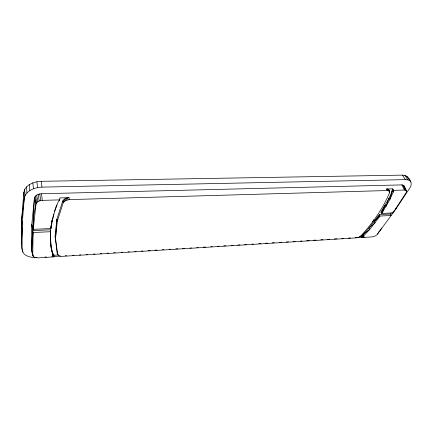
<?xml version="1.0" encoding="UTF-8"?>
<svg xmlns="http://www.w3.org/2000/svg" width="433" height="433" viewBox="0 0 433 433"><rect width="100%" height="100%" fill="white"/><g stroke="black" fill="none" stroke-linecap="round" stroke-linejoin="round"><path stroke-width="0.65" d="M36.984 257.565C32.497 257.732 27.669 257.078 24.129 254.09C18.787 245.944 23.452 234.724 22.029 225.653L24.27 198.314L23.853 192.317L24.632 189.551L26.478 186.937L29.276 184.664L32.832 182.894L36.902 181.746L41.2 181.308L402.468 175.127C408.2 174.818 413.786 183.002 409.883 187.9L395.675 209.35L377.029 234.746L375.303 235.963L372.32 236.873L362.053 237.517L361.035 236.245L359.801 236.321M392.536 188.826C390.745 197.28 384.975 204.668 380.818 212.143L381.803 213.431L389.911 199.418L393.424 191.586L393.548 190.352L392.536 188.826L386.631 188.988L387.383 190.525L389.316 191.159L389.456 192.896C382.837 208.76 372.77 222.968 361.149 235.552L358.897 237.149L356.251 237.885L62.509 256.336C60.019 256.655 57.08 255.346 57.134 252.466L55.083 236.597L56.842 219.331L62.725 200.988L65.091 198.666L67.645 197.811L69.02 197.675L69.296 199.602L387.383 190.525M53.827 256.883C49.714 248.78 50.894 238.632 50.612 229.788L32.708 230.621L31.382 249.143L32.897 255.892L33.422 256.612L35.376 257.63L38.072 257.873L53.827 256.883L53.941 255.232C49.4 248.255 50.71 238.837 50.623 230.854L50.612 229.788M392.818 189.248L392.558 189.465L393.099 189.67L393.543 190.953L392.45 190.147L393.424 191.586L392.211 190.861L389.911 199.418L388.931 198.065L386.101 206.487L385.121 205.166L381.803 213.431L392.883 212.928L406.479 192.182L406.441 190.85L403.583 185.297L401.829 184.891L41.519 193.735C38.678 193.86 35.062 195.072 34.407 198.206L31.733 225.079L31.382 249.143L32.897 255.892M50.445 237.944L50.623 230.854M23.853 192.317L21.661 219.266L21.742 243.979M53.86 256.423L53.324 256.304L52.934 253.949L52.945 255.681L51.143 245.771L50.477 239.817L50.634 231.704L33.125 232.537L32.242 240.369L32.729 255.086L33.125 232.537L32.729 229.338L34.407 198.206L35.907 204.365L33.319 229.338L50.926 228.532L53.622 214.113M52.296 218.887L52.333 220.018L54.682 211.255L58.011 202.292L59.711 199.878L59.851 197.924L69.02 197.675M69.296 199.602L65.502 200.566L63.213 202.801L57.308 221.111L55.538 238.345L57.573 254.171M51.603 223.428L50.926 228.532L51.094 225.555M51.771 222.151L51.938 220.873M50.905 227.796L51.549 223.374M51.727 222.113L51.911 220.846M51.31 224.24L51.527 222.925M51.738 221.609L51.955 220.294M410.922 181.984L409.726 180.675L407.843 179.868L405.38 179.63L41.99 187.116C34.9 187.402 25.801 190.439 24.27 198.314L21.677 219.033L22.056 224.96M54.682 211.255L56.604 204.939M59.711 199.878L42.282 200.376C39.744 200.506 36.513 201.567 35.907 204.365L33.774 214.8L33.319 229.338L32.886 227.677M392.883 212.928L393.662 211.098M395.93 208.977L396.704 207.174M59.007 200.652L59.776 199.007M381.863 227.991L379.611 231.081M381.365 212.857L385.121 205.166M377.641 234.058L378.826 231.655M372.575 221.956L373.744 219.699M391.362 212.83L390.506 214.021L379.205 214.546C373.544 222.026 368.229 230.134 361.035 236.245M362.053 237.517L369.766 229.398L380.039 216.045L391.086 215.52L390.506 214.021M361.772 237.165L362.778 236.975L362.551 235.059L363.439 236.407L363.195 234.426L369.766 229.398L368.932 227.969L375.113 222.8L374.28 221.333L379.671 215.38L379.205 214.546M374.28 221.333L380.039 216.045L379.671 215.38M53.941 255.232L58.412 254.956M45.07 257.056L46.423 256.975M51.814 256.634L60.582 256.087M65.302 255.789L66.65 255.708M72.717 255.324L74.065 255.243M79.456 254.907L80.809 254.821M86.199 254.485L87.547 254.398M93.615 254.019L94.962 253.933M100.359 253.597L101.706 253.511M107.103 253.175L108.45 253.089M113.841 252.753L115.194 252.666M121.262 252.287L122.609 252.201M128 251.865L129.348 251.784M134.744 251.443L136.092 251.362M141.488 251.021L142.836 250.94M148.227 250.599L150.251 250.474M154.971 250.177L156.995 250.052M162.386 249.711L163.734 249.63M169.13 249.289L170.478 249.208M175.874 248.867L177.893 248.742M182.612 248.45L184.637 248.32M190.033 247.985L191.381 247.898M196.771 247.562L198.119 247.476M203.515 247.14L205.54 247.01M210.931 246.675L212.278 246.588M217.675 246.253L219.022 246.166M223.742 245.874L225.766 245.744M231.157 245.408L233.181 245.284M237.901 244.986L239.925 244.861M244.64 244.564L246.664 244.439M252.06 244.098L253.408 244.017M258.799 243.676L260.823 243.552M265.543 243.254L267.567 243.13M272.287 242.832L274.305 242.707M279.702 242.372L281.726 242.242M286.446 241.95L288.465 241.82M293.184 241.527L295.209 241.398M300.605 241.062L301.953 240.975M306.672 240.683L309.368 240.515M313.411 240.261L316.112 240.093M320.831 239.795L322.85 239.671M327.57 239.373L329.594 239.249M334.314 238.951L337.009 238.783M341.729 238.486L343.753 238.361M348.473 238.063L350.497 237.939M355.217 237.641L364.656 237.051M393.548 190.352L404.438 190.038L406.441 190.85M387.465 189.048L386.631 188.988L388.185 190.585L387.465 189.048L388.634 189.643L389.581 191.646L388.634 189.643L389.316 191.159M392.211 190.861L393.196 192.247M406.749 176.177L409.726 180.675M392.558 189.465L393.543 190.953M404.887 175.376L407.843 179.868M402.468 175.127L405.38 179.63M363.195 234.426L364.029 235.823M401.829 184.891L404.438 190.038M402.82 184.978L405.32 190.114M403.583 185.297L406.002 190.396M406.603 191.462L404.076 185.817M57.134 252.466L57.881 254.826M388.141 189.27L388.845 190.796M62.725 200.988L63.213 202.801M57.308 221.111L56.842 219.331L55.538 238.345L55.083 236.597M63.25 200.127L63.721 201.973M64.057 199.337L64.501 201.21M34.748 197.085L36.21 203.369M31.755 224.7L32.729 229.338L31.739 224.954M33.005 254.701L33.422 256.612M65.091 198.666L65.502 200.566M35.511 196.03L36.902 202.433M36.664 195.11L37.931 201.61M66.309 198.152L66.677 200.068M38.115 194.39L39.23 200.972M67.645 197.811L67.965 199.737M39.771 193.924L40.718 200.549M41.2 181.308L41.99 187.116M36.902 181.746L37.606 187.576M41.519 193.735L42.282 200.376M32.832 182.894L33.449 188.745M29.276 184.664L29.817 190.552M26.478 186.937L26.96 192.858M24.632 189.551L25.071 195.51M21.661 219.266L22.029 225.653L22.105 249.819M22.543 250.772L22.624 252.076M52.664 253.24L52.696 255.021M53.362 254.62L53.324 256.304L53.892 255.963L53.362 254.62M361.831 235.666L361.49 236.808L362.778 236.975L361.831 235.666M389.63 192.236L388.91 190.152L389.63 192.236"/></g></svg>
